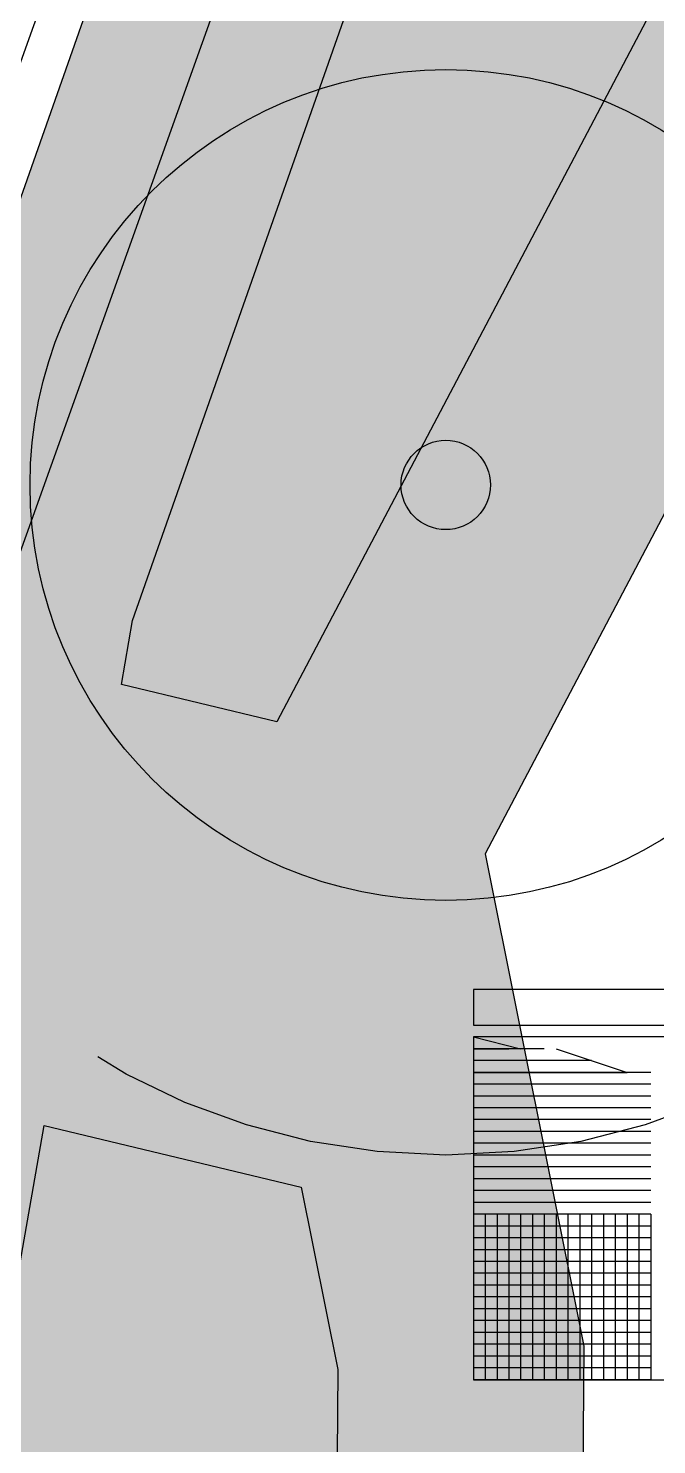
# Model space of a CAD drawing. Header units: metres. Extents: x 1 to 213, y 1 to 147.
# Drawn here: x 59.563 to 60.126, y 101.997 to 103.265 of the extents above; entities that cross this region are included whole.
import ezdxf

# ---------------------------------------------------------------- set-up
doc = ezdxf.new("R2010")
doc.units = ezdxf.units.M
doc.linetypes.add('DASHED', pattern=[1.524, 1.27, -0.254])
for name, color, linetype in [('00-BASE-ARQUITECTURA', 8, 'Continuous'), ('PJ-ARBUSTOS', 82, 'Continuous'), ('PJ-COPA-ADULTA', 8, 'DASHED'), ('PJ-GRAVILLA', 42, 'Continuous'), ('PJ-LIMITE-JARDIN', 7, 'Continuous'), ('PJ-MASAS', 92, 'Continuous'), ('PJ-MASAS-RELLENO', 92, 'Continuous'), ('PJ-RIEGO-SECTORES', 5, 'Continuous')]:
    doc.layers.add(name, color=color, linetype=linetype)

# ---------------------------------------------------------------- blocks, each defined once
blk = doc.blocks.new('PJ_FL')
for radius in [0.372, 0.04]:
    blk.add_circle((0, 0), radius)
at = {"flags": 1}
for tag, p, height in [('CODIGO', (0.15, 0.15), 0.2), ('ESPECIE', (0.15, -0.1), 0.15), ('ZONA', (0.15, -0.3), 0.15)]:
    blk.add_attdef(tag, p, '', height=height, dxfattribs=at)

msp = doc.modelspace()

# ---------------------------------------------------------------- hatches: boundary and pattern name
at = {"layer": 'PJ-GRAVILLA'}
h = msp.add_hatch(dxfattribs=at)
h.set_pattern_fill('GRAVEL', scale=0.03)
h.paths.add_polyline_path([(68.4389, 110.1548), (75.318, 110.1548), (75.3621, 107.9058), (75.1857, 107.8177), (65.1757, 107.8618), (64.7347, 107.6854), (64.426, 107.7736), (63.5441, 107.1562), (63.059, 106.5829), (62.7503, 106.8475), (62.3534, 106.8475), (61.7361, 106.2302), (60.7218, 104.9513), (60.7659, 104.5986), (61.0746, 104.2458), (60.4132, 103.3638), (59.9722, 102.526), (60.0604, 102.085), (59.9722, 90.5756), (60.4132, 89.1645), (59.5753, 89.0763), (59.3548, 89.2527), (59.2666, 89.8701), (59.1343, 90.0465), (59.1343, 101.0267), (59.443, 102.7906), (60.0163, 104.4222), (61.251, 106.4065), (63.1031, 108.2145), (64.9993, 109.317), (65.9253, 109.5815), (66.1458, 109.7579), (68.4389, 110.1548)])
at = {"layer": 'PJ-MASAS-RELLENO'}
for points in [[(60.2272, 103.4814), (60.2185, 103.4663), (59.7857, 102.644), (59.6466, 102.6774), (59.6566, 102.7348), (60.2026, 104.2886), (60.2504, 104.1875), (60.2643, 104.1616), (60.3803, 103.968), (60.3967, 103.9435), (60.4843, 103.8253), (60.2372, 103.4958), (60.2272, 103.4814)], [(59.8402, 102.0641), (59.8121, 98.4), (59.3543, 98.4), (59.3543, 101.0076), (59.5775, 102.2826), (59.8076, 102.2274), (59.8402, 102.0641)]]:
    msp.add_hatch(color=7, dxfattribs=at).paths.add_polyline_path(points)

# ---------------------------------------------------------------- linework, layer by layer
at = {"layer": '00-BASE-ARQUITECTURA'}
for points in [[(69.0368, 110.2359), (66.7448, 109.9719), (64.6408, 109.2199), (62.7849, 108.0399), (61.2369, 106.4919), (60.0569, 104.636), (59.3049, 102.532), (59.0409, 100.24)], [(69.0368, 110.0878), (66.7788, 109.8277), (64.706, 109.0868), (62.8775, 107.9243), (61.3525, 106.3993), (60.19, 104.5708), (59.4491, 102.498), (59.189, 100.24)], [(59.9616, 102.3619), (60.0039, 102.3514)], [(59.9616, 102.3619), (60.0039, 102.3514)], [(60.0251, 102.3514), (60.0145, 102.3514), (60.0039, 102.3514), (59.9934, 102.3514), (59.9828, 102.3514), (59.9722, 102.3514), (59.9616, 102.3514), (59.9722, 102.3514), (59.9828, 102.3514), (59.9934, 102.3514)], [(60.0251, 102.3514), (60.0145, 102.3514), (60.0039, 102.3514), (59.9934, 102.3514), (59.9828, 102.3514), (59.9722, 102.3514), (59.9616, 102.3514), (59.9722, 102.3514), (59.9828, 102.3514), (59.9934, 102.3514)], [(60.0674, 102.3408), (60.0569, 102.3408), (60.0463, 102.3408), (60.0357, 102.3408), (60.0251, 102.3408), (60.0145, 102.3408), (60.0039, 102.3408), (59.9934, 102.3408), (59.9828, 102.3408), (59.9722, 102.3408), (59.9616, 102.3408)], [(60.0674, 102.3408), (60.0569, 102.3408), (60.0463, 102.3408), (60.0357, 102.3408), (60.0251, 102.3408), (60.0145, 102.3408), (60.0039, 102.3408), (59.9934, 102.3408), (59.9828, 102.3408), (59.9722, 102.3408), (59.9616, 102.3408)], [(60.0357, 102.3514), (60.0992, 102.3302)], [(60.0357, 102.3514), (60.0992, 102.3302)], [(60.1204, 102.3302), (60.1098, 102.3302), (60.0992, 102.3302), (60.0886, 102.3302), (60.078, 102.3302), (60.0674, 102.3302), (60.0569, 102.3302), (60.0463, 102.3302), (60.0357, 102.3302), (60.0251, 102.3302), (60.0145, 102.3302), (60.0039, 102.3302), (59.9934, 102.3302), (59.9828, 102.3302), (59.9722, 102.3302), (59.9616, 102.3302), (59.9722, 102.3302), (59.9828, 102.3302), (59.9934, 102.3302), (60.0039, 102.3302), (60.0145, 102.3302), (60.0251, 102.3302), (60.0357, 102.3302), (60.0463, 102.3302), (60.0569, 102.3302), (60.0674, 102.3302), (60.078, 102.3302), (60.0886, 102.3302), (60.0992, 102.3302)], [(59.9616, 102.3302), (59.9722, 102.3302), (59.9828, 102.3302), (59.9934, 102.3302), (60.0039, 102.3302), (60.0145, 102.3302), (60.0251, 102.3302), (60.0357, 102.3302), (60.0463, 102.3302), (60.0569, 102.3302), (60.0674, 102.3302), (60.078, 102.3302), (60.0886, 102.3302), (60.0992, 102.3302), (60.0886, 102.3302), (60.078, 102.3302), (60.0674, 102.3302), (60.0569, 102.3302), (60.0463, 102.3302), (60.0357, 102.3302), (60.0251, 102.3302), (60.0145, 102.3302), (60.0039, 102.3302), (59.9934, 102.3302), (59.9828, 102.3302), (59.9722, 102.3302), (59.9616, 102.3302)], [(60.1204, 102.3196), (60.1098, 102.3196), (60.0992, 102.3196), (60.0886, 102.3196), (60.078, 102.3196), (60.0674, 102.3196), (60.0569, 102.3196), (60.0463, 102.3196), (60.0357, 102.3196), (60.0251, 102.3196), (60.0145, 102.3196), (60.0039, 102.3196), (59.9934, 102.3196), (59.9828, 102.3196), (59.9722, 102.3196), (59.9616, 102.3196)], [(60.0992, 102.3196), (60.0886, 102.3196), (60.078, 102.3196), (60.0674, 102.3196), (60.0569, 102.3196), (60.0463, 102.3196), (60.0357, 102.3196), (60.0251, 102.3196), (60.0145, 102.3196), (60.0039, 102.3196), (59.9934, 102.3196), (59.9828, 102.3196), (59.9722, 102.3196), (59.9616, 102.3196)], [(60.1204, 102.309), (60.1098, 102.309), (60.0992, 102.309), (60.0886, 102.309), (60.078, 102.309), (60.0674, 102.309), (60.0569, 102.309), (60.0463, 102.309), (60.0357, 102.309), (60.0251, 102.309), (60.0145, 102.309), (60.0039, 102.309), (59.9934, 102.309), (59.9828, 102.309), (59.9722, 102.309), (59.9616, 102.309)], [(60.1204, 102.309), (60.1098, 102.309), (60.0992, 102.309), (60.0886, 102.309), (60.078, 102.309), (60.0674, 102.309), (60.0569, 102.309), (60.0463, 102.309), (60.0357, 102.309), (60.0251, 102.309), (60.0145, 102.309), (60.0039, 102.309), (59.9934, 102.309), (59.9828, 102.309), (59.9722, 102.309), (59.9616, 102.309)], [(60.0992, 102.309), (60.0886, 102.309), (60.078, 102.309), (60.0674, 102.309), (60.0569, 102.309), (60.0463, 102.309), (60.0357, 102.309), (60.0251, 102.309), (60.0145, 102.309), (60.0039, 102.309), (59.9934, 102.309), (59.9828, 102.309), (59.9722, 102.309), (59.9616, 102.309)], [(60.0992, 102.309), (60.0886, 102.309), (60.078, 102.309), (60.0674, 102.309), (60.0569, 102.309), (60.0463, 102.309), (60.0357, 102.309), (60.0251, 102.309), (60.0145, 102.309), (60.0039, 102.309), (59.9934, 102.309), (59.9828, 102.309), (59.9722, 102.309), (59.9616, 102.309)], [(60.1204, 102.2984), (60.1098, 102.2984), (60.0992, 102.2984), (60.0886, 102.2984), (60.078, 102.2984), (60.0674, 102.2984), (60.0569, 102.2984), (60.0463, 102.2984), (60.0357, 102.2984), (60.0251, 102.2984), (60.0145, 102.2984), (60.0039, 102.2984), (59.9934, 102.2984), (59.9828, 102.2984), (59.9722, 102.2984), (59.9616, 102.2984)], [(60.0992, 102.2984), (60.0886, 102.2984), (60.078, 102.2984), (60.0674, 102.2984), (60.0569, 102.2984), (60.0463, 102.2984), (60.0357, 102.2984), (60.0251, 102.2984), (60.0145, 102.2984), (60.0039, 102.2984), (59.9934, 102.2984), (59.9828, 102.2984), (59.9722, 102.2984), (59.9616, 102.2984)], [(60.1204, 102.2879), (60.1098, 102.2879), (60.0992, 102.2879), (60.0886, 102.2879), (60.078, 102.2879), (60.0674, 102.2879), (60.0569, 102.2879), (60.0463, 102.2879), (60.0357, 102.2879), (60.0251, 102.2879), (60.0145, 102.2879), (60.0039, 102.2879), (59.9934, 102.2879), (59.9828, 102.2879), (59.9722, 102.2879), (59.9616, 102.2879)], [(60.1204, 102.2879), (60.1098, 102.2879), (60.0992, 102.2879), (60.0886, 102.2879), (60.078, 102.2879), (60.0674, 102.2879), (60.0569, 102.2879), (60.0463, 102.2879), (60.0357, 102.2879), (60.0251, 102.2879), (60.0145, 102.2879), (60.0039, 102.2879), (59.9934, 102.2879), (59.9828, 102.2879), (59.9722, 102.2879), (59.9616, 102.2879)], [(60.0992, 102.2879), (60.0886, 102.2879), (60.078, 102.2879), (60.0674, 102.2879), (60.0569, 102.2879), (60.0463, 102.2879), (60.0357, 102.2879), (60.0251, 102.2879), (60.0145, 102.2879), (60.0039, 102.2879), (59.9934, 102.2879), (59.9828, 102.2879), (59.9722, 102.2879), (59.9616, 102.2879)], [(60.0992, 102.2879), (60.0886, 102.2879), (60.078, 102.2879), (60.0674, 102.2879), (60.0569, 102.2879), (60.0463, 102.2879), (60.0357, 102.2879), (60.0251, 102.2879), (60.0145, 102.2879), (60.0039, 102.2879), (59.9934, 102.2879), (59.9828, 102.2879), (59.9722, 102.2879), (59.9616, 102.2879)], [(60.1204, 102.2773), (60.1098, 102.2773), (60.0992, 102.2773), (60.0886, 102.2773), (60.078, 102.2773), (60.0674, 102.2773), (60.0569, 102.2773), (60.0463, 102.2773), (60.0357, 102.2773), (60.0251, 102.2773), (60.0145, 102.2773), (60.0039, 102.2773), (59.9934, 102.2773), (59.9828, 102.2773), (59.9722, 102.2773), (59.9616, 102.2773)], [(60.0992, 102.2773), (60.0886, 102.2773), (60.078, 102.2773), (60.0674, 102.2773), (60.0569, 102.2773), (60.0463, 102.2773), (60.0357, 102.2773), (60.0251, 102.2773), (60.0145, 102.2773), (60.0039, 102.2773), (59.9934, 102.2773), (59.9828, 102.2773), (59.9722, 102.2773), (59.9616, 102.2773)], [(60.1204, 102.2667), (60.1098, 102.2667), (60.0992, 102.2667), (60.0886, 102.2667), (60.078, 102.2667), (60.0674, 102.2667), (60.0569, 102.2667), (60.0463, 102.2667), (60.0357, 102.2667), (60.0251, 102.2667), (60.0145, 102.2667), (60.0039, 102.2667), (59.9934, 102.2667), (59.9828, 102.2667), (59.9722, 102.2667), (59.9616, 102.2667)], [(60.1204, 102.2667), (60.1098, 102.2667), (60.0992, 102.2667), (60.0886, 102.2667), (60.078, 102.2667), (60.0674, 102.2667), (60.0569, 102.2667), (60.0463, 102.2667), (60.0357, 102.2667), (60.0251, 102.2667), (60.0145, 102.2667), (60.0039, 102.2667), (59.9934, 102.2667), (59.9828, 102.2667), (59.9722, 102.2667), (59.9616, 102.2667)], [(60.0992, 102.2667), (60.0886, 102.2667), (60.078, 102.2667), (60.0674, 102.2667), (60.0569, 102.2667), (60.0463, 102.2667), (60.0357, 102.2667), (60.0251, 102.2667), (60.0145, 102.2667), (60.0039, 102.2667), (59.9934, 102.2667), (59.9828, 102.2667), (59.9722, 102.2667), (59.9616, 102.2667)], [(60.0992, 102.2667), (60.0886, 102.2667), (60.078, 102.2667), (60.0674, 102.2667), (60.0569, 102.2667), (60.0463, 102.2667), (60.0357, 102.2667), (60.0251, 102.2667), (60.0145, 102.2667), (60.0039, 102.2667), (59.9934, 102.2667), (59.9828, 102.2667), (59.9722, 102.2667), (59.9616, 102.2667)], [(60.1204, 102.2561), (60.1098, 102.2561), (60.0992, 102.2561), (60.0886, 102.2561), (60.078, 102.2561), (60.0674, 102.2561), (60.0569, 102.2561), (60.0463, 102.2561), (60.0357, 102.2561), (60.0251, 102.2561), (60.0145, 102.2561), (60.0039, 102.2561), (59.9934, 102.2561), (59.9828, 102.2561), (59.9722, 102.2561), (59.9616, 102.2561)], [(60.0992, 102.2561), (60.0886, 102.2561), (60.078, 102.2561), (60.0674, 102.2561), (60.0569, 102.2561), (60.0463, 102.2561), (60.0357, 102.2561), (60.0251, 102.2561), (60.0145, 102.2561), (60.0039, 102.2561), (59.9934, 102.2561), (59.9828, 102.2561), (59.9722, 102.2561), (59.9616, 102.2561)], [(60.1204, 102.2455), (60.1098, 102.2455), (60.0992, 102.2455), (60.0886, 102.2455), (60.078, 102.2455), (60.0674, 102.2455), (60.0569, 102.2455), (60.0463, 102.2455), (60.0357, 102.2455), (60.0251, 102.2455), (60.0145, 102.2455), (60.0039, 102.2455), (59.9934, 102.2455), (59.9828, 102.2455), (59.9722, 102.2455), (59.9616, 102.2455)], [(60.1204, 102.2455), (60.1098, 102.2455), (60.0992, 102.2455), (60.0886, 102.2455), (60.078, 102.2455), (60.0674, 102.2455), (60.0569, 102.2455), (60.0463, 102.2455), (60.0357, 102.2455), (60.0251, 102.2455), (60.0145, 102.2455), (60.0039, 102.2455), (59.9934, 102.2455), (59.9828, 102.2455), (59.9722, 102.2455), (59.9616, 102.2455)], [(60.0992, 102.2455), (60.0886, 102.2455), (60.078, 102.2455), (60.0674, 102.2455), (60.0569, 102.2455), (60.0463, 102.2455), (60.0357, 102.2455), (60.0251, 102.2455), (60.0145, 102.2455), (60.0039, 102.2455), (59.9934, 102.2455), (59.9828, 102.2455), (59.9722, 102.2455), (59.9616, 102.2455)], [(60.0992, 102.2455), (60.0886, 102.2455), (60.078, 102.2455), (60.0674, 102.2455), (60.0569, 102.2455), (60.0463, 102.2455), (60.0357, 102.2455), (60.0251, 102.2455), (60.0145, 102.2455), (60.0039, 102.2455), (59.9934, 102.2455), (59.9828, 102.2455), (59.9722, 102.2455), (59.9616, 102.2455)], [(60.1204, 102.2349), (60.1098, 102.2349), (60.0992, 102.2349), (60.0886, 102.2349), (60.078, 102.2349), (60.0674, 102.2349), (60.0569, 102.2349), (60.0463, 102.2349), (60.0357, 102.2349), (60.0251, 102.2349), (60.0145, 102.2349), (60.0039, 102.2349), (59.9934, 102.2349), (59.9828, 102.2349), (59.9722, 102.2349), (59.9616, 102.2349)], [(60.0992, 102.2349), (60.0886, 102.2349), (60.078, 102.2349), (60.0674, 102.2349), (60.0569, 102.2349), (60.0463, 102.2349), (60.0357, 102.2349), (60.0251, 102.2349), (60.0145, 102.2349), (60.0039, 102.2349), (59.9934, 102.2349), (59.9828, 102.2349), (59.9722, 102.2349), (59.9616, 102.2349)], [(60.1204, 102.2244), (60.1098, 102.2244), (60.0992, 102.2244), (60.0886, 102.2244), (60.078, 102.2244), (60.0674, 102.2244), (60.0569, 102.2244), (60.0463, 102.2244), (60.0357, 102.2244), (60.0251, 102.2244), (60.0145, 102.2244), (60.0039, 102.2244), (59.9934, 102.2244), (59.9828, 102.2244), (59.9722, 102.2244), (59.9616, 102.2244)], [(60.1204, 102.2244), (60.1098, 102.2244), (60.0992, 102.2244), (60.0886, 102.2244), (60.078, 102.2244), (60.0674, 102.2244), (60.0569, 102.2244), (60.0463, 102.2244), (60.0357, 102.2244), (60.0251, 102.2244), (60.0145, 102.2244), (60.0039, 102.2244), (59.9934, 102.2244), (59.9828, 102.2244), (59.9722, 102.2244), (59.9616, 102.2244)], [(60.0992, 102.2244), (60.0886, 102.2244), (60.078, 102.2244), (60.0674, 102.2244), (60.0569, 102.2244), (60.0463, 102.2244), (60.0357, 102.2244), (60.0251, 102.2244), (60.0145, 102.2244), (60.0039, 102.2244), (59.9934, 102.2244), (59.9828, 102.2244), (59.9722, 102.2244), (59.9616, 102.2244)], [(60.0992, 102.2244), (60.0886, 102.2244), (60.078, 102.2244), (60.0674, 102.2244), (60.0569, 102.2244), (60.0463, 102.2244), (60.0357, 102.2244), (60.0251, 102.2244), (60.0145, 102.2244), (60.0039, 102.2244), (59.9934, 102.2244), (59.9828, 102.2244), (59.9722, 102.2244), (59.9616, 102.2244)], [(60.1204, 102.2138), (60.1098, 102.2138), (60.0992, 102.2138), (60.0886, 102.2138), (60.078, 102.2138), (60.0674, 102.2138), (60.0569, 102.2138), (60.0463, 102.2138), (60.0357, 102.2138), (60.0251, 102.2138), (60.0145, 102.2138), (60.0039, 102.2138), (59.9934, 102.2138), (59.9828, 102.2138), (59.9722, 102.2138), (59.9616, 102.2138)], [(60.0992, 102.2138), (60.0886, 102.2138), (60.078, 102.2138), (60.0674, 102.2138), (60.0569, 102.2138), (60.0463, 102.2138), (60.0357, 102.2138), (60.0251, 102.2138), (60.0145, 102.2138), (60.0039, 102.2138), (59.9934, 102.2138), (59.9828, 102.2138), (59.9722, 102.2138), (59.9616, 102.2138)], [(60.1204, 102.2032), (60.1098, 102.2032), (60.0992, 102.2032), (60.0886, 102.2032), (60.078, 102.2032), (60.0674, 102.2032), (60.0569, 102.2032), (60.0463, 102.2032), (60.0357, 102.2032), (60.0251, 102.2032), (60.0145, 102.2032), (60.0039, 102.2032), (59.9934, 102.2032), (59.9828, 102.2032), (59.9722, 102.2032), (59.9616, 102.2032)], [(60.1204, 102.2032), (60.1098, 102.2032), (60.0992, 102.2032), (60.0886, 102.2032), (60.078, 102.2032), (60.0674, 102.2032), (60.0569, 102.2032), (60.0463, 102.2032), (60.0357, 102.2032), (60.0251, 102.2032), (60.0145, 102.2032), (60.0039, 102.2032), (59.9934, 102.2032), (59.9828, 102.2032), (59.9722, 102.2032), (59.9616, 102.2032)], [(59.9616, 102.2032), (59.9616, 102.1926), (59.9616, 102.182), (59.9616, 102.1714), (59.9616, 102.1609), (59.9616, 102.1503), (59.9616, 102.1397), (59.9616, 102.1291), (59.9616, 102.1185), (59.9616, 102.1079), (59.9616, 102.0974), (59.9616, 102.0868), (59.9616, 102.0762), (59.9616, 102.0656), (59.9616, 102.055)], [(59.9616, 102.2032), (59.9616, 102.1926), (59.9616, 102.182), (59.9616, 102.1714), (59.9616, 102.1609), (59.9616, 102.1503), (59.9616, 102.1397), (59.9616, 102.1291), (59.9616, 102.1185), (59.9616, 102.1079), (59.9616, 102.0974), (59.9616, 102.0868), (59.9616, 102.0762), (59.9616, 102.0656), (59.9616, 102.055)], [(60.0992, 102.2032), (60.0886, 102.2032), (60.078, 102.2032), (60.0674, 102.2032), (60.0569, 102.2032), (60.0463, 102.2032), (60.0357, 102.2032), (60.0251, 102.2032), (60.0145, 102.2032), (60.0039, 102.2032), (59.9934, 102.2032), (59.9828, 102.2032), (59.9722, 102.2032), (59.9616, 102.2032)], [(60.0992, 102.2032), (60.0886, 102.2032), (60.078, 102.2032), (60.0674, 102.2032), (60.0569, 102.2032), (60.0463, 102.2032), (60.0357, 102.2032), (60.0251, 102.2032), (60.0145, 102.2032), (60.0039, 102.2032), (59.9934, 102.2032), (59.9828, 102.2032), (59.9722, 102.2032), (59.9616, 102.2032)], [(59.9616, 102.2032), (59.9616, 102.1926), (59.9616, 102.182), (59.9616, 102.1714), (59.9616, 102.1609), (59.9616, 102.1503), (59.9616, 102.1397), (59.9616, 102.1291), (59.9616, 102.1185), (59.9616, 102.1079), (59.9616, 102.0974), (59.9616, 102.0868), (59.9616, 102.0762), (59.9616, 102.0656), (59.9616, 102.055)], [(59.9616, 102.2032), (59.9616, 102.1926), (59.9616, 102.182), (59.9616, 102.1714), (59.9616, 102.1609), (59.9616, 102.1503), (59.9616, 102.1397), (59.9616, 102.1291), (59.9616, 102.1185), (59.9616, 102.1079), (59.9616, 102.0974), (59.9616, 102.0868), (59.9616, 102.0762), (59.9616, 102.0656), (59.9616, 102.055)], [(59.9722, 102.2032), (59.9722, 102.1926), (59.9722, 102.182), (59.9722, 102.1714), (59.9722, 102.1609), (59.9722, 102.1503), (59.9722, 102.1397), (59.9722, 102.1291), (59.9722, 102.1185), (59.9722, 102.1079), (59.9722, 102.0974), (59.9722, 102.0868), (59.9722, 102.0762), (59.9722, 102.0656), (59.9722, 102.055)], [(59.9722, 102.2032), (59.9722, 102.1926), (59.9722, 102.182), (59.9722, 102.1714), (59.9722, 102.1609), (59.9722, 102.1503), (59.9722, 102.1397), (59.9722, 102.1291), (59.9722, 102.1185), (59.9722, 102.1079), (59.9722, 102.0974), (59.9722, 102.0868), (59.9722, 102.0762), (59.9722, 102.0656), (59.9722, 102.055)], [(59.9828, 102.2032), (59.9828, 102.1926), (59.9828, 102.182), (59.9828, 102.1714), (59.9828, 102.1609), (59.9828, 102.1503), (59.9828, 102.1397), (59.9828, 102.1291), (59.9828, 102.1185), (59.9828, 102.1079), (59.9828, 102.0974), (59.9828, 102.0868), (59.9828, 102.0762), (59.9828, 102.0656), (59.9828, 102.055)], [(59.9828, 102.2032), (59.9828, 102.1926), (59.9828, 102.182), (59.9828, 102.1714), (59.9828, 102.1609), (59.9828, 102.1503), (59.9828, 102.1397), (59.9828, 102.1291), (59.9828, 102.1185), (59.9828, 102.1079), (59.9828, 102.0974), (59.9828, 102.0868), (59.9828, 102.0762), (59.9828, 102.0656), (59.9828, 102.055)], [(59.9828, 102.2032), (59.9828, 102.1926), (59.9828, 102.182), (59.9828, 102.1714), (59.9828, 102.1609), (59.9828, 102.1503), (59.9828, 102.1397), (59.9828, 102.1291), (59.9828, 102.1185), (59.9828, 102.1079), (59.9828, 102.0974), (59.9828, 102.0868), (59.9828, 102.0762), (59.9828, 102.0656), (59.9828, 102.055)], [(59.9828, 102.2032), (59.9828, 102.1926), (59.9828, 102.182), (59.9828, 102.1714), (59.9828, 102.1609), (59.9828, 102.1503), (59.9828, 102.1397), (59.9828, 102.1291), (59.9828, 102.1185), (59.9828, 102.1079), (59.9828, 102.0974), (59.9828, 102.0868), (59.9828, 102.0762), (59.9828, 102.0656), (59.9828, 102.055)], [(59.9934, 102.2032), (59.9934, 102.1926), (59.9934, 102.182), (59.9934, 102.1714), (59.9934, 102.1609), (59.9934, 102.1503), (59.9934, 102.1397), (59.9934, 102.1291), (59.9934, 102.1185), (59.9934, 102.1079), (59.9934, 102.0974), (59.9934, 102.0868), (59.9934, 102.0762), (59.9934, 102.0656), (59.9934, 102.055)], [(59.9934, 102.2032), (59.9934, 102.1926), (59.9934, 102.182), (59.9934, 102.1714), (59.9934, 102.1609), (59.9934, 102.1503), (59.9934, 102.1397), (59.9934, 102.1291), (59.9934, 102.1185), (59.9934, 102.1079), (59.9934, 102.0974), (59.9934, 102.0868), (59.9934, 102.0762), (59.9934, 102.0656), (59.9934, 102.055)], [(60.0039, 102.2032), (60.0039, 102.1926), (60.0039, 102.182), (60.0039, 102.1714), (60.0039, 102.1609), (60.0039, 102.1503), (60.0039, 102.1397), (60.0039, 102.1291), (60.0039, 102.1185), (60.0039, 102.1079), (60.0039, 102.0974), (60.0039, 102.0868), (60.0039, 102.0762), (60.0039, 102.0656), (60.0039, 102.055)], [(60.0039, 102.2032), (60.0039, 102.1926), (60.0039, 102.182), (60.0039, 102.1714), (60.0039, 102.1609), (60.0039, 102.1503), (60.0039, 102.1397), (60.0039, 102.1291), (60.0039, 102.1185), (60.0039, 102.1079), (60.0039, 102.0974), (60.0039, 102.0868), (60.0039, 102.0762), (60.0039, 102.0656), (60.0039, 102.055)], [(60.0039, 102.2032), (60.0039, 102.1926), (60.0039, 102.182), (60.0039, 102.1714), (60.0039, 102.1609), (60.0039, 102.1503), (60.0039, 102.1397), (60.0039, 102.1291), (60.0039, 102.1185), (60.0039, 102.1079), (60.0039, 102.0974), (60.0039, 102.0868), (60.0039, 102.0762), (60.0039, 102.0656), (60.0039, 102.055)], [(60.0039, 102.2032), (60.0039, 102.1926), (60.0039, 102.182), (60.0039, 102.1714), (60.0039, 102.1609), (60.0039, 102.1503), (60.0039, 102.1397), (60.0039, 102.1291), (60.0039, 102.1185), (60.0039, 102.1079), (60.0039, 102.0974), (60.0039, 102.0868), (60.0039, 102.0762), (60.0039, 102.0656), (60.0039, 102.055)], [(60.0145, 102.2032), (60.0145, 102.1926), (60.0145, 102.182), (60.0145, 102.1714), (60.0145, 102.1609), (60.0145, 102.1503), (60.0145, 102.1397), (60.0145, 102.1291), (60.0145, 102.1185), (60.0145, 102.1079), (60.0145, 102.0974), (60.0145, 102.0868), (60.0145, 102.0762), (60.0145, 102.0656), (60.0145, 102.055)], [(60.0145, 102.2032), (60.0145, 102.1926), (60.0145, 102.182), (60.0145, 102.1714), (60.0145, 102.1609), (60.0145, 102.1503), (60.0145, 102.1397), (60.0145, 102.1291), (60.0145, 102.1185), (60.0145, 102.1079), (60.0145, 102.0974), (60.0145, 102.0868), (60.0145, 102.0762), (60.0145, 102.0656), (60.0145, 102.055)], [(60.0251, 102.2032), (60.0251, 102.1926), (60.0251, 102.182), (60.0251, 102.1714), (60.0251, 102.1609), (60.0251, 102.1503), (60.0251, 102.1397), (60.0251, 102.1291), (60.0251, 102.1185), (60.0251, 102.1079), (60.0251, 102.0974), (60.0251, 102.0868), (60.0251, 102.0762), (60.0251, 102.0656), (60.0251, 102.055)], [(60.0251, 102.2032), (60.0251, 102.1926), (60.0251, 102.182), (60.0251, 102.1714), (60.0251, 102.1609), (60.0251, 102.1503), (60.0251, 102.1397), (60.0251, 102.1291), (60.0251, 102.1185), (60.0251, 102.1079), (60.0251, 102.0974), (60.0251, 102.0868), (60.0251, 102.0762), (60.0251, 102.0656), (60.0251, 102.055)], [(60.0251, 102.2032), (60.0251, 102.1926), (60.0251, 102.182), (60.0251, 102.1714), (60.0251, 102.1609), (60.0251, 102.1503), (60.0251, 102.1397), (60.0251, 102.1291), (60.0251, 102.1185), (60.0251, 102.1079), (60.0251, 102.0974), (60.0251, 102.0868), (60.0251, 102.0762), (60.0251, 102.0656), (60.0251, 102.055)], [(60.0251, 102.2032), (60.0251, 102.1926), (60.0251, 102.182), (60.0251, 102.1714), (60.0251, 102.1609), (60.0251, 102.1503), (60.0251, 102.1397), (60.0251, 102.1291), (60.0251, 102.1185), (60.0251, 102.1079), (60.0251, 102.0974), (60.0251, 102.0868), (60.0251, 102.0762), (60.0251, 102.0656), (60.0251, 102.055)], [(60.0357, 102.2032), (60.0357, 102.1926), (60.0357, 102.182), (60.0357, 102.1714), (60.0357, 102.1609), (60.0357, 102.1503), (60.0357, 102.1397), (60.0357, 102.1291), (60.0357, 102.1185), (60.0357, 102.1079), (60.0357, 102.0974), (60.0357, 102.0868), (60.0357, 102.0762), (60.0357, 102.0656), (60.0357, 102.055)], [(60.0357, 102.2032), (60.0357, 102.1926), (60.0357, 102.182), (60.0357, 102.1714), (60.0357, 102.1609), (60.0357, 102.1503), (60.0357, 102.1397), (60.0357, 102.1291), (60.0357, 102.1185), (60.0357, 102.1079), (60.0357, 102.0974), (60.0357, 102.0868), (60.0357, 102.0762), (60.0357, 102.0656), (60.0357, 102.055)], [(60.0463, 102.2032), (60.0463, 102.1926), (60.0463, 102.182), (60.0463, 102.1714), (60.0463, 102.1609), (60.0463, 102.1503), (60.0463, 102.1397), (60.0463, 102.1291), (60.0463, 102.1185), (60.0463, 102.1079), (60.0463, 102.0974), (60.0463, 102.0868), (60.0463, 102.0762), (60.0463, 102.0656), (60.0463, 102.055)], [(60.0463, 102.2032), (60.0463, 102.1926), (60.0463, 102.182), (60.0463, 102.1714), (60.0463, 102.1609), (60.0463, 102.1503), (60.0463, 102.1397), (60.0463, 102.1291), (60.0463, 102.1185), (60.0463, 102.1079), (60.0463, 102.0974), (60.0463, 102.0868), (60.0463, 102.0762), (60.0463, 102.0656), (60.0463, 102.055)], [(60.0463, 102.2032), (60.0463, 102.1926), (60.0463, 102.182), (60.0463, 102.1714), (60.0463, 102.1609), (60.0463, 102.1503), (60.0463, 102.1397), (60.0463, 102.1291), (60.0463, 102.1185), (60.0463, 102.1079), (60.0463, 102.0974), (60.0463, 102.0868), (60.0463, 102.0762), (60.0463, 102.0656), (60.0463, 102.055)], [(60.0463, 102.2032), (60.0463, 102.1926), (60.0463, 102.182), (60.0463, 102.1714), (60.0463, 102.1609), (60.0463, 102.1503), (60.0463, 102.1397), (60.0463, 102.1291), (60.0463, 102.1185), (60.0463, 102.1079), (60.0463, 102.0974), (60.0463, 102.0868), (60.0463, 102.0762), (60.0463, 102.0656), (60.0463, 102.055)], [(60.0569, 102.2032), (60.0569, 102.1926), (60.0569, 102.182), (60.0569, 102.1714), (60.0569, 102.1609), (60.0569, 102.1503), (60.0569, 102.1397), (60.0569, 102.1291), (60.0569, 102.1185), (60.0569, 102.1079), (60.0569, 102.0974), (60.0569, 102.0868), (60.0569, 102.0762), (60.0569, 102.0656), (60.0569, 102.055)], [(60.0569, 102.2032), (60.0569, 102.1926), (60.0569, 102.182), (60.0569, 102.1714), (60.0569, 102.1609), (60.0569, 102.1503), (60.0569, 102.1397), (60.0569, 102.1291), (60.0569, 102.1185), (60.0569, 102.1079), (60.0569, 102.0974), (60.0569, 102.0868), (60.0569, 102.0762), (60.0569, 102.0656), (60.0569, 102.055)], [(60.0674, 102.2032), (60.0674, 102.1926), (60.0674, 102.182), (60.0674, 102.1714), (60.0674, 102.1609), (60.0674, 102.1503), (60.0674, 102.1397), (60.0674, 102.1291), (60.0674, 102.1185), (60.0674, 102.1079), (60.0674, 102.0974), (60.0674, 102.0868), (60.0674, 102.0762), (60.0674, 102.0656), (60.0674, 102.055)], [(60.0674, 102.2032), (60.0674, 102.1926), (60.0674, 102.182), (60.0674, 102.1714), (60.0674, 102.1609), (60.0674, 102.1503), (60.0674, 102.1397), (60.0674, 102.1291), (60.0674, 102.1185), (60.0674, 102.1079), (60.0674, 102.0974), (60.0674, 102.0868), (60.0674, 102.0762), (60.0674, 102.0656), (60.0674, 102.055)], [(60.0674, 102.2032), (60.0674, 102.1926), (60.0674, 102.182), (60.0674, 102.1714), (60.0674, 102.1609), (60.0674, 102.1503), (60.0674, 102.1397), (60.0674, 102.1291), (60.0674, 102.1185), (60.0674, 102.1079), (60.0674, 102.0974), (60.0674, 102.0868), (60.0674, 102.0762), (60.0674, 102.0656), (60.0674, 102.055)], [(60.0674, 102.2032), (60.0674, 102.1926), (60.0674, 102.182), (60.0674, 102.1714), (60.0674, 102.1609), (60.0674, 102.1503), (60.0674, 102.1397), (60.0674, 102.1291), (60.0674, 102.1185), (60.0674, 102.1079), (60.0674, 102.0974), (60.0674, 102.0868), (60.0674, 102.0762), (60.0674, 102.0656), (60.0674, 102.055)], [(60.078, 102.2032), (60.078, 102.1926), (60.078, 102.182), (60.078, 102.1714), (60.078, 102.1609), (60.078, 102.1503), (60.078, 102.1397), (60.078, 102.1291), (60.078, 102.1185), (60.078, 102.1079), (60.078, 102.0974), (60.078, 102.0868), (60.078, 102.0762), (60.078, 102.0656), (60.078, 102.055)], [(60.078, 102.2032), (60.078, 102.1926), (60.078, 102.182), (60.078, 102.1714), (60.078, 102.1609), (60.078, 102.1503), (60.078, 102.1397), (60.078, 102.1291), (60.078, 102.1185), (60.078, 102.1079), (60.078, 102.0974), (60.078, 102.0868), (60.078, 102.0762), (60.078, 102.0656), (60.078, 102.055)], [(60.0886, 102.2032), (60.0886, 102.1926), (60.0886, 102.182), (60.0886, 102.1714), (60.0886, 102.1609), (60.0886, 102.1503), (60.0886, 102.1397), (60.0886, 102.1291), (60.0886, 102.1185), (60.0886, 102.1079), (60.0886, 102.0974), (60.0886, 102.0868), (60.0886, 102.0762), (60.0886, 102.0656), (60.0886, 102.055)], [(60.0886, 102.2032), (60.0886, 102.1926), (60.0886, 102.182), (60.0886, 102.1714), (60.0886, 102.1609), (60.0886, 102.1503), (60.0886, 102.1397), (60.0886, 102.1291), (60.0886, 102.1185), (60.0886, 102.1079), (60.0886, 102.0974), (60.0886, 102.0868), (60.0886, 102.0762), (60.0886, 102.0656), (60.0886, 102.055)], [(60.0886, 102.2032), (60.0886, 102.1926), (60.0886, 102.182), (60.0886, 102.1714), (60.0886, 102.1609), (60.0886, 102.1503), (60.0886, 102.1397), (60.0886, 102.1291), (60.0886, 102.1185), (60.0886, 102.1079), (60.0886, 102.0974), (60.0886, 102.0868), (60.0886, 102.0762), (60.0886, 102.0656), (60.0886, 102.055)], [(60.0886, 102.2032), (60.0886, 102.1926), (60.0886, 102.182), (60.0886, 102.1714), (60.0886, 102.1609), (60.0886, 102.1503), (60.0886, 102.1397), (60.0886, 102.1291), (60.0886, 102.1185), (60.0886, 102.1079), (60.0886, 102.0974), (60.0886, 102.0868), (60.0886, 102.0762), (60.0886, 102.0656), (60.0886, 102.055)], [(60.0992, 102.2032), (60.0992, 102.1926), (60.0992, 102.182), (60.0992, 102.1714), (60.0992, 102.1609), (60.0992, 102.1503), (60.0992, 102.1397), (60.0992, 102.1291), (60.0992, 102.1185), (60.0992, 102.1079), (60.0992, 102.0974), (60.0992, 102.0868), (60.0992, 102.0762), (60.0992, 102.0656), (60.0992, 102.055)], [(60.0992, 102.2032), (60.0992, 102.1926), (60.0992, 102.182), (60.0992, 102.1714), (60.0992, 102.1609), (60.0992, 102.1503), (60.0992, 102.1397), (60.0992, 102.1291), (60.0992, 102.1185), (60.0992, 102.1079), (60.0992, 102.0974), (60.0992, 102.0868), (60.0992, 102.0762), (60.0992, 102.0656), (60.0992, 102.055)], [(60.0992, 102.2032), (60.0992, 102.1926), (60.0992, 102.182), (60.0992, 102.1714), (60.0992, 102.1609), (60.0992, 102.1503), (60.0992, 102.1397), (60.0992, 102.1291), (60.0992, 102.1185), (60.0992, 102.1079), (60.0992, 102.0974), (60.0992, 102.0868), (60.0992, 102.0762), (60.0992, 102.0656), (60.0992, 102.055)], [(60.1098, 102.2032), (60.1098, 102.1926), (60.1098, 102.182), (60.1098, 102.1714), (60.1098, 102.1609), (60.1098, 102.1503), (60.1098, 102.1397), (60.1098, 102.1291), (60.1098, 102.1185), (60.1098, 102.1079), (60.1098, 102.0974), (60.1098, 102.0868), (60.1098, 102.0762), (60.1098, 102.0656), (60.1098, 102.055)], [(60.1098, 102.2032), (60.1098, 102.1926), (60.1098, 102.182), (60.1098, 102.1714), (60.1098, 102.1609), (60.1098, 102.1503), (60.1098, 102.1397), (60.1098, 102.1291), (60.1098, 102.1185), (60.1098, 102.1079), (60.1098, 102.0974), (60.1098, 102.0868), (60.1098, 102.0762), (60.1098, 102.0656), (60.1098, 102.055)], [(60.1098, 102.2032), (60.1098, 102.1926), (60.1098, 102.182), (60.1098, 102.1714), (60.1098, 102.1609), (60.1098, 102.1503), (60.1098, 102.1397), (60.1098, 102.1291), (60.1098, 102.1185), (60.1098, 102.1079), (60.1098, 102.0974), (60.1098, 102.0868), (60.1098, 102.0762), (60.1098, 102.0656), (60.1098, 102.055)], [(60.1204, 102.2032), (60.1204, 102.1926), (60.1204, 102.182), (60.1204, 102.1714), (60.1204, 102.1609), (60.1204, 102.1503), (60.1204, 102.1397), (60.1204, 102.1291), (60.1204, 102.1185), (60.1204, 102.1079), (60.1204, 102.0974), (60.1204, 102.0868), (60.1204, 102.0762), (60.1204, 102.0656), (60.1204, 102.055)], [(60.1204, 102.2032), (60.1204, 102.1926), (60.1204, 102.182), (60.1204, 102.1714), (60.1204, 102.1609), (60.1204, 102.1503), (60.1204, 102.1397), (60.1204, 102.1291), (60.1204, 102.1185), (60.1204, 102.1079), (60.1204, 102.0974), (60.1204, 102.0868), (60.1204, 102.0762), (60.1204, 102.0656), (60.1204, 102.055)], [(60.1204, 102.2032), (60.1204, 102.1926), (60.1204, 102.182), (60.1204, 102.1714), (60.1204, 102.1609), (60.1204, 102.1503), (60.1204, 102.1397), (60.1204, 102.1291), (60.1204, 102.1185), (60.1204, 102.1079), (60.1204, 102.0974), (60.1204, 102.0868), (60.1204, 102.0762), (60.1204, 102.0656), (60.1204, 102.055)], [(60.1204, 102.2032), (60.1204, 102.1926), (60.1204, 102.182), (60.1204, 102.1714), (60.1204, 102.1609), (60.1204, 102.1503), (60.1204, 102.1397), (60.1204, 102.1291), (60.1204, 102.1185), (60.1204, 102.1079), (60.1204, 102.0974), (60.1204, 102.0868), (60.1204, 102.0762), (60.1204, 102.0656), (60.1204, 102.055)], [(60.1204, 102.1926), (60.1098, 102.1926), (60.0992, 102.1926), (60.0886, 102.1926), (60.078, 102.1926), (60.0674, 102.1926), (60.0569, 102.1926), (60.0463, 102.1926), (60.0357, 102.1926), (60.0251, 102.1926), (60.0145, 102.1926), (60.0039, 102.1926), (59.9934, 102.1926), (59.9828, 102.1926), (59.9722, 102.1926), (59.9616, 102.1926)], [(60.1204, 102.1926), (60.1098, 102.1926), (60.0992, 102.1926), (60.0886, 102.1926), (60.078, 102.1926), (60.0674, 102.1926), (60.0569, 102.1926), (60.0463, 102.1926), (60.0357, 102.1926), (60.0251, 102.1926), (60.0145, 102.1926), (60.0039, 102.1926), (59.9934, 102.1926), (59.9828, 102.1926), (59.9722, 102.1926), (59.9616, 102.1926)], [(60.0992, 102.1926), (60.0886, 102.1926), (60.078, 102.1926), (60.0674, 102.1926), (60.0569, 102.1926), (60.0463, 102.1926), (60.0357, 102.1926), (60.0251, 102.1926), (60.0145, 102.1926), (60.0039, 102.1926), (59.9934, 102.1926), (59.9828, 102.1926), (59.9722, 102.1926), (59.9616, 102.1926)], [(60.0992, 102.1926), (60.0886, 102.1926), (60.078, 102.1926), (60.0674, 102.1926), (60.0569, 102.1926), (60.0463, 102.1926), (60.0357, 102.1926), (60.0251, 102.1926), (60.0145, 102.1926), (60.0039, 102.1926), (59.9934, 102.1926), (59.9828, 102.1926), (59.9722, 102.1926), (59.9616, 102.1926)], [(60.1204, 102.182), (60.1098, 102.182), (60.0992, 102.182), (60.0886, 102.182), (60.078, 102.182), (60.0674, 102.182), (60.0569, 102.182), (60.0463, 102.182), (60.0357, 102.182), (60.0251, 102.182), (60.0145, 102.182), (60.0039, 102.182), (59.9934, 102.182), (59.9828, 102.182), (59.9722, 102.182), (59.9616, 102.182)], [(60.0992, 102.182), (60.0886, 102.182), (60.078, 102.182), (60.0674, 102.182), (60.0569, 102.182), (60.0463, 102.182), (60.0357, 102.182), (60.0251, 102.182), (60.0145, 102.182), (60.0039, 102.182), (59.9934, 102.182), (59.9828, 102.182), (59.9722, 102.182), (59.9616, 102.182)], [(60.1204, 102.1714), (60.1098, 102.1714), (60.0992, 102.1714), (60.0886, 102.1714), (60.078, 102.1714), (60.0674, 102.1714), (60.0569, 102.1714), (60.0463, 102.1714), (60.0357, 102.1714), (60.0251, 102.1714), (60.0145, 102.1714), (60.0039, 102.1714), (59.9934, 102.1714), (59.9828, 102.1714), (59.9722, 102.1714), (59.9616, 102.1714)], [(60.1204, 102.1714), (60.1098, 102.1714), (60.0992, 102.1714), (60.0886, 102.1714), (60.078, 102.1714), (60.0674, 102.1714), (60.0569, 102.1714), (60.0463, 102.1714), (60.0357, 102.1714), (60.0251, 102.1714), (60.0145, 102.1714), (60.0039, 102.1714), (59.9934, 102.1714), (59.9828, 102.1714), (59.9722, 102.1714), (59.9616, 102.1714)], [(60.0992, 102.1714), (60.0886, 102.1714), (60.078, 102.1714), (60.0674, 102.1714), (60.0569, 102.1714), (60.0463, 102.1714), (60.0357, 102.1714), (60.0251, 102.1714), (60.0145, 102.1714), (60.0039, 102.1714), (59.9934, 102.1714), (59.9828, 102.1714), (59.9722, 102.1714), (59.9616, 102.1714)], [(60.0992, 102.1714), (60.0886, 102.1714), (60.078, 102.1714), (60.0674, 102.1714), (60.0569, 102.1714), (60.0463, 102.1714), (60.0357, 102.1714), (60.0251, 102.1714), (60.0145, 102.1714), (60.0039, 102.1714), (59.9934, 102.1714), (59.9828, 102.1714), (59.9722, 102.1714), (59.9616, 102.1714)], [(60.1204, 102.1609), (60.1098, 102.1609), (60.0992, 102.1609), (60.0886, 102.1609), (60.078, 102.1609), (60.0674, 102.1609), (60.0569, 102.1609), (60.0463, 102.1609), (60.0357, 102.1609), (60.0251, 102.1609), (60.0145, 102.1609), (60.0039, 102.1609), (59.9934, 102.1609), (59.9828, 102.1609), (59.9722, 102.1609), (59.9616, 102.1609)], [(60.0992, 102.1609), (60.0886, 102.1609), (60.078, 102.1609), (60.0674, 102.1609), (60.0569, 102.1609), (60.0463, 102.1609), (60.0357, 102.1609), (60.0251, 102.1609), (60.0145, 102.1609), (60.0039, 102.1609), (59.9934, 102.1609), (59.9828, 102.1609), (59.9722, 102.1609), (59.9616, 102.1609)], [(60.1204, 102.1503), (60.1098, 102.1503), (60.0992, 102.1503), (60.0886, 102.1503), (60.078, 102.1503), (60.0674, 102.1503), (60.0569, 102.1503), (60.0463, 102.1503), (60.0357, 102.1503), (60.0251, 102.1503), (60.0145, 102.1503), (60.0039, 102.1503), (59.9934, 102.1503), (59.9828, 102.1503), (59.9722, 102.1503), (59.9616, 102.1503)], [(60.1204, 102.1503), (60.1098, 102.1503), (60.0992, 102.1503), (60.0886, 102.1503), (60.078, 102.1503), (60.0674, 102.1503), (60.0569, 102.1503), (60.0463, 102.1503), (60.0357, 102.1503), (60.0251, 102.1503), (60.0145, 102.1503), (60.0039, 102.1503), (59.9934, 102.1503), (59.9828, 102.1503), (59.9722, 102.1503), (59.9616, 102.1503)], [(60.0992, 102.1503), (60.0886, 102.1503), (60.078, 102.1503), (60.0674, 102.1503), (60.0569, 102.1503), (60.0463, 102.1503), (60.0357, 102.1503), (60.0251, 102.1503), (60.0145, 102.1503), (60.0039, 102.1503), (59.9934, 102.1503), (59.9828, 102.1503), (59.9722, 102.1503), (59.9616, 102.1503)], [(60.0992, 102.1503), (60.0886, 102.1503), (60.078, 102.1503), (60.0674, 102.1503), (60.0569, 102.1503), (60.0463, 102.1503), (60.0357, 102.1503), (60.0251, 102.1503), (60.0145, 102.1503), (60.0039, 102.1503), (59.9934, 102.1503), (59.9828, 102.1503), (59.9722, 102.1503), (59.9616, 102.1503)], [(60.1204, 102.1397), (60.1098, 102.1397), (60.0992, 102.1397), (60.0886, 102.1397), (60.078, 102.1397), (60.0674, 102.1397), (60.0569, 102.1397), (60.0463, 102.1397), (60.0357, 102.1397), (60.0251, 102.1397), (60.0145, 102.1397), (60.0039, 102.1397), (59.9934, 102.1397), (59.9828, 102.1397), (59.9722, 102.1397), (59.9616, 102.1397)], [(60.0992, 102.1397), (60.0886, 102.1397), (60.078, 102.1397), (60.0674, 102.1397), (60.0569, 102.1397), (60.0463, 102.1397), (60.0357, 102.1397), (60.0251, 102.1397), (60.0145, 102.1397), (60.0039, 102.1397), (59.9934, 102.1397), (59.9828, 102.1397), (59.9722, 102.1397), (59.9616, 102.1397)], [(60.1204, 102.1291), (60.1098, 102.1291), (60.0992, 102.1291), (60.0886, 102.1291), (60.078, 102.1291), (60.0674, 102.1291), (60.0569, 102.1291), (60.0463, 102.1291), (60.0357, 102.1291), (60.0251, 102.1291), (60.0145, 102.1291), (60.0039, 102.1291), (59.9934, 102.1291), (59.9828, 102.1291), (59.9722, 102.1291), (59.9616, 102.1291)], [(60.1204, 102.1291), (60.1098, 102.1291), (60.0992, 102.1291), (60.0886, 102.1291), (60.078, 102.1291), (60.0674, 102.1291), (60.0569, 102.1291), (60.0463, 102.1291), (60.0357, 102.1291), (60.0251, 102.1291), (60.0145, 102.1291), (60.0039, 102.1291), (59.9934, 102.1291), (59.9828, 102.1291), (59.9722, 102.1291), (59.9616, 102.1291)], [(60.0992, 102.1291), (60.0886, 102.1291), (60.078, 102.1291), (60.0674, 102.1291), (60.0569, 102.1291), (60.0463, 102.1291), (60.0357, 102.1291), (60.0251, 102.1291), (60.0145, 102.1291), (60.0039, 102.1291), (59.9934, 102.1291), (59.9828, 102.1291), (59.9722, 102.1291), (59.9616, 102.1291)], [(60.0992, 102.1291), (60.0886, 102.1291), (60.078, 102.1291), (60.0674, 102.1291), (60.0569, 102.1291), (60.0463, 102.1291), (60.0357, 102.1291), (60.0251, 102.1291), (60.0145, 102.1291), (60.0039, 102.1291), (59.9934, 102.1291), (59.9828, 102.1291), (59.9722, 102.1291), (59.9616, 102.1291)], [(60.1204, 102.1185), (60.1098, 102.1185), (60.0992, 102.1185), (60.0886, 102.1185), (60.078, 102.1185), (60.0674, 102.1185), (60.0569, 102.1185), (60.0463, 102.1185), (60.0357, 102.1185), (60.0251, 102.1185), (60.0145, 102.1185), (60.0039, 102.1185), (59.9934, 102.1185), (59.9828, 102.1185), (59.9722, 102.1185), (59.9616, 102.1185)], [(60.0992, 102.1185), (60.0886, 102.1185), (60.078, 102.1185), (60.0674, 102.1185), (60.0569, 102.1185), (60.0463, 102.1185), (60.0357, 102.1185), (60.0251, 102.1185), (60.0145, 102.1185), (60.0039, 102.1185), (59.9934, 102.1185), (59.9828, 102.1185), (59.9722, 102.1185), (59.9616, 102.1185)], [(60.1204, 102.1079), (60.1098, 102.1079), (60.0992, 102.1079), (60.0886, 102.1079), (60.078, 102.1079), (60.0674, 102.1079), (60.0569, 102.1079), (60.0463, 102.1079), (60.0357, 102.1079), (60.0251, 102.1079), (60.0145, 102.1079), (60.0039, 102.1079), (59.9934, 102.1079), (59.9828, 102.1079), (59.9722, 102.1079), (59.9616, 102.1079)], [(60.1204, 102.1079), (60.1098, 102.1079), (60.0992, 102.1079), (60.0886, 102.1079), (60.078, 102.1079), (60.0674, 102.1079), (60.0569, 102.1079), (60.0463, 102.1079), (60.0357, 102.1079), (60.0251, 102.1079), (60.0145, 102.1079), (60.0039, 102.1079), (59.9934, 102.1079), (59.9828, 102.1079), (59.9722, 102.1079), (59.9616, 102.1079)], [(60.0992, 102.1079), (60.0886, 102.1079), (60.078, 102.1079), (60.0674, 102.1079), (60.0569, 102.1079), (60.0463, 102.1079), (60.0357, 102.1079), (60.0251, 102.1079), (60.0145, 102.1079), (60.0039, 102.1079), (59.9934, 102.1079), (59.9828, 102.1079), (59.9722, 102.1079), (59.9616, 102.1079)], [(60.0992, 102.1079), (60.0886, 102.1079), (60.078, 102.1079), (60.0674, 102.1079), (60.0569, 102.1079), (60.0463, 102.1079), (60.0357, 102.1079), (60.0251, 102.1079), (60.0145, 102.1079), (60.0039, 102.1079), (59.9934, 102.1079), (59.9828, 102.1079), (59.9722, 102.1079), (59.9616, 102.1079)], [(60.1204, 102.0974), (60.1098, 102.0974), (60.0992, 102.0974), (60.0886, 102.0974), (60.078, 102.0974), (60.0674, 102.0974), (60.0569, 102.0974), (60.0463, 102.0974), (60.0357, 102.0974), (60.0251, 102.0974), (60.0145, 102.0974), (60.0039, 102.0974), (59.9934, 102.0974), (59.9828, 102.0974), (59.9722, 102.0974), (59.9616, 102.0974)], [(60.0992, 102.0974), (60.0886, 102.0974), (60.078, 102.0974), (60.0674, 102.0974), (60.0569, 102.0974), (60.0463, 102.0974), (60.0357, 102.0974), (60.0251, 102.0974), (60.0145, 102.0974), (60.0039, 102.0974), (59.9934, 102.0974), (59.9828, 102.0974), (59.9722, 102.0974), (59.9616, 102.0974)], [(60.1204, 102.0868), (60.1098, 102.0868), (60.0992, 102.0868), (60.0886, 102.0868), (60.078, 102.0868), (60.0674, 102.0868), (60.0569, 102.0868), (60.0463, 102.0868), (60.0357, 102.0868), (60.0251, 102.0868), (60.0145, 102.0868), (60.0039, 102.0868), (59.9934, 102.0868), (59.9828, 102.0868), (59.9722, 102.0868), (59.9616, 102.0868)], [(60.1204, 102.0868), (60.1098, 102.0868), (60.0992, 102.0868), (60.0886, 102.0868), (60.078, 102.0868), (60.0674, 102.0868), (60.0569, 102.0868), (60.0463, 102.0868), (60.0357, 102.0868), (60.0251, 102.0868), (60.0145, 102.0868), (60.0039, 102.0868), (59.9934, 102.0868), (59.9828, 102.0868), (59.9722, 102.0868), (59.9616, 102.0868)], [(60.0992, 102.0868), (60.0886, 102.0868), (60.078, 102.0868), (60.0674, 102.0868), (60.0569, 102.0868), (60.0463, 102.0868), (60.0357, 102.0868), (60.0251, 102.0868), (60.0145, 102.0868), (60.0039, 102.0868), (59.9934, 102.0868), (59.9828, 102.0868), (59.9722, 102.0868), (59.9616, 102.0868)], [(60.0992, 102.0868), (60.0886, 102.0868), (60.078, 102.0868), (60.0674, 102.0868), (60.0569, 102.0868), (60.0463, 102.0868), (60.0357, 102.0868), (60.0251, 102.0868), (60.0145, 102.0868), (60.0039, 102.0868), (59.9934, 102.0868), (59.9828, 102.0868), (59.9722, 102.0868), (59.9616, 102.0868)], [(60.1204, 102.0762), (60.1098, 102.0762), (60.0992, 102.0762), (60.0886, 102.0762), (60.078, 102.0762), (60.0674, 102.0762), (60.0569, 102.0762), (60.0463, 102.0762), (60.0357, 102.0762), (60.0251, 102.0762), (60.0145, 102.0762), (60.0039, 102.0762), (59.9934, 102.0762), (59.9828, 102.0762), (59.9722, 102.0762), (59.9616, 102.0762)], [(60.0992, 102.0762), (60.0886, 102.0762), (60.078, 102.0762), (60.0674, 102.0762), (60.0569, 102.0762), (60.0463, 102.0762), (60.0357, 102.0762), (60.0251, 102.0762), (60.0145, 102.0762), (60.0039, 102.0762), (59.9934, 102.0762), (59.9828, 102.0762), (59.9722, 102.0762), (59.9616, 102.0762)], [(60.1204, 102.0656), (60.1098, 102.0656), (60.0992, 102.0656), (60.0886, 102.0656), (60.078, 102.0656), (60.0674, 102.0656), (60.0569, 102.0656), (60.0463, 102.0656), (60.0357, 102.0656), (60.0251, 102.0656), (60.0145, 102.0656), (60.0039, 102.0656), (59.9934, 102.0656), (59.9828, 102.0656), (59.9722, 102.0656), (59.9616, 102.0656)], [(60.1204, 102.0656), (60.1098, 102.0656), (60.0992, 102.0656), (60.0886, 102.0656), (60.078, 102.0656), (60.0674, 102.0656), (60.0569, 102.0656), (60.0463, 102.0656), (60.0357, 102.0656), (60.0251, 102.0656), (60.0145, 102.0656), (60.0039, 102.0656), (59.9934, 102.0656), (59.9828, 102.0656), (59.9722, 102.0656), (59.9616, 102.0656)], [(60.0992, 102.0656), (60.0886, 102.0656), (60.078, 102.0656), (60.0674, 102.0656), (60.0569, 102.0656), (60.0463, 102.0656), (60.0357, 102.0656), (60.0251, 102.0656), (60.0145, 102.0656), (60.0039, 102.0656), (59.9934, 102.0656), (59.9828, 102.0656), (59.9722, 102.0656), (59.9616, 102.0656)], [(60.0992, 102.0656), (60.0886, 102.0656), (60.078, 102.0656), (60.0674, 102.0656), (60.0569, 102.0656), (60.0463, 102.0656), (60.0357, 102.0656), (60.0251, 102.0656), (60.0145, 102.0656), (60.0039, 102.0656), (59.9934, 102.0656), (59.9828, 102.0656), (59.9722, 102.0656), (59.9616, 102.0656)], [(60.1204, 102.055), (60.1098, 102.055), (60.0992, 102.055), (60.0886, 102.055), (60.078, 102.055), (60.0674, 102.055), (60.0569, 102.055), (60.0463, 102.055), (60.0357, 102.055), (60.0251, 102.055), (60.0145, 102.055), (60.0039, 102.055), (59.9934, 102.055), (59.9828, 102.055), (59.9722, 102.055), (59.9616, 102.055)], [(60.0992, 102.055), (60.0886, 102.055), (60.078, 102.055), (60.0674, 102.055), (60.0569, 102.055), (60.0463, 102.055), (60.0357, 102.055), (60.0251, 102.055), (60.0145, 102.055), (60.0039, 102.055), (59.9934, 102.055), (59.9828, 102.055), (59.9722, 102.055), (59.9616, 102.055)]]:
    msp.add_lwpolyline(points, dxfattribs=at)
for points in [[(59.9616, 102.3725), (61.5597, 102.3725), (61.5597, 102.4043), (59.9616, 102.4043)], [(61.5597, 102.055), (61.5597, 102.3619), (59.9616, 102.3619), (59.9616, 102.055)], [(61.5597, 102.055), (61.5597, 102.3619), (59.9616, 102.3619), (59.9616, 102.055)]]:
    msp.add_lwpolyline(points, close=True, dxfattribs=at)
at = {"layer": 'PJ-COPA-ADULTA'}
for centre in [(60.4441, 103.8238), (59.9369, 102.8562)]:
    msp.add_circle(centre, 0.6, dxfattribs=at)
at = {"layer": 'PJ-LIMITE-JARDIN'}
for points in [[(59.1343, 101.0267), (59.443, 102.7906), (60.0163, 104.4222), (61.251, 106.4065), (63.1031, 108.2145), (64.9993, 109.317), (65.9253, 109.5815), (66.1458, 109.7579), (68.4389, 110.1548)], [(75.1857, 107.8177), (65.1757, 107.8618), (64.7347, 107.6854), (64.426, 107.7736), (63.5441, 107.1562), (63.059, 106.5829), (62.7503, 106.8475), (62.3534, 106.8475), (61.7361, 106.2302), (60.7218, 104.9513), (60.7659, 104.5986), (61.0746, 104.2458), (60.4132, 103.3638), (59.9722, 102.526), (60.0604, 102.085), (59.9722, 90.5756)]]:
    msp.add_lwpolyline(points, dxfattribs=at)
at = {"layer": 'PJ-MASAS'}
for points in [[(60.2272, 103.4814), (60.2185, 103.4663), (59.7857, 102.644), (59.6466, 102.6774), (59.6566, 102.7348), (60.2026, 104.2886), (60.2504, 104.1875), (60.2643, 104.1616), (60.3803, 103.968), (60.3967, 103.9435), (60.4843, 103.8253), (60.2372, 103.4958), (60.2272, 103.4814)], [(59.8402, 102.0641), (59.8121, 98.4), (59.3543, 98.4), (59.3543, 101.0076), (59.5775, 102.2826), (59.8076, 102.2274), (59.8402, 102.0641)]]:
    msp.add_lwpolyline(points, close=True, dxfattribs=at)
at = {"layer": 'PJ-RIEGO-SECTORES'}
for points in [[(59.1343, 101.0267), (59.443, 102.7906), (60.0163, 104.4222), (61.251, 106.4065), (63.1031, 108.2145), (64.9993, 109.317), (65.9253, 109.5815), (66.1458, 109.7579), (68.4389, 110.1548)], [(75.1857, 107.8177), (65.1757, 107.8618), (64.7347, 107.6854), (64.426, 107.7736), (63.5441, 107.1562), (63.059, 106.5829), (62.7503, 106.8475), (62.3534, 106.8475), (61.7361, 106.2302), (60.7218, 104.9513), (60.7659, 104.5986), (61.0746, 104.2458), (60.4132, 103.3638), (59.9722, 102.526), (60.0604, 102.085), (59.9722, 90.5756)]]:
    msp.add_lwpolyline(points, dxfattribs=at)

# ---------------------------------------------------------------- block references
at = {"layer": 'PJ-ARBUSTOS'}
msp.add_blockref('PJ_FL', (59.9369, 102.8562), dxfattribs=at)

doc.saveas('drawing.dxf')
